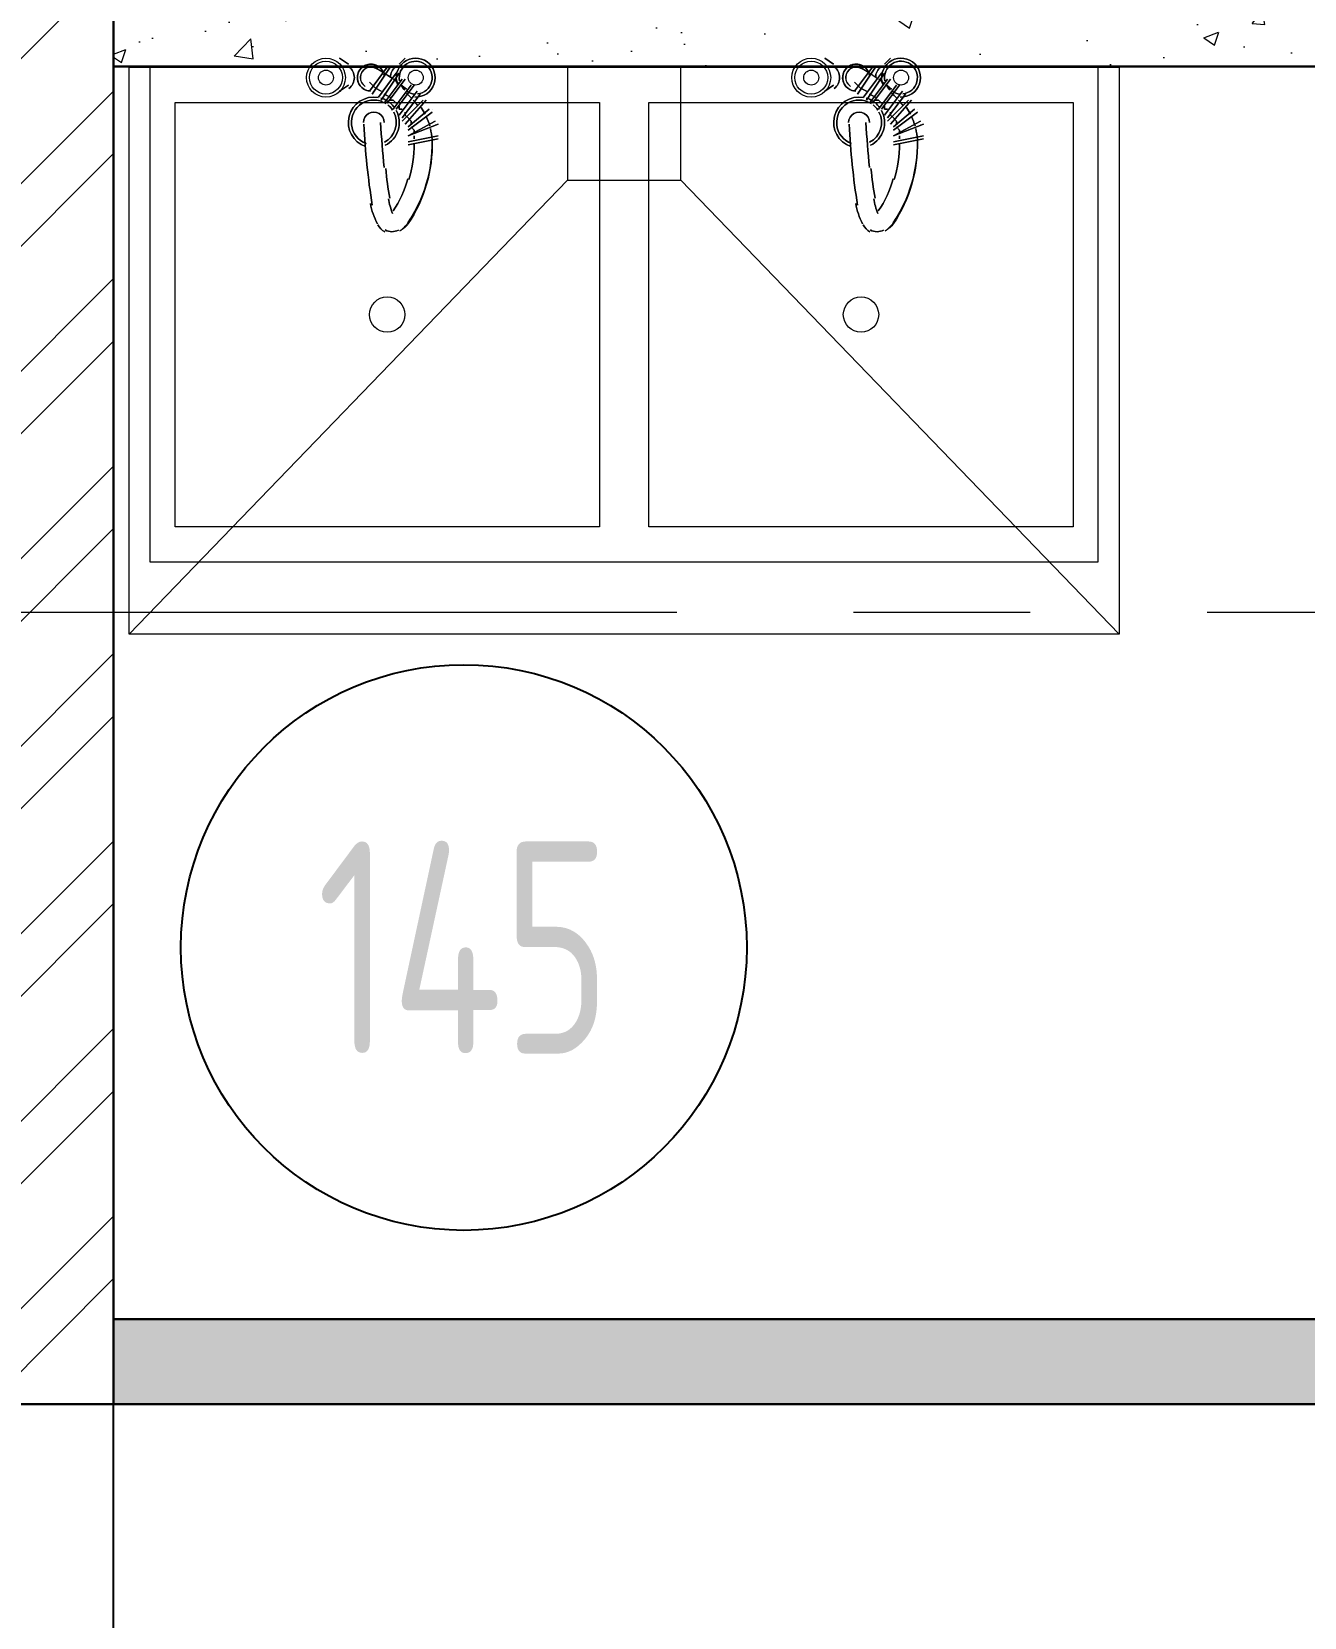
# Model space of a CAD drawing. Header units: millimetres. Extents: x -265044 to 366616, y 0 to 292181.
# Drawn here: x -212030 to -210230, y 99179 to 101422 of the extents above; entities that cross this region are included whole.
import ezdxf
from ezdxf import colors
from ezdxf.entities.mleader import LeaderData, LeaderLine
from ezdxf.enums import TextEntityAlignment as Align
from ezdxf.math import Vec2, Vec3

# ---------------------------------------------------------------- set-up
doc = ezdxf.new("R2010")
doc.units = ezdxf.units.MM
doc.header["$MEASUREMENT"] = 0
doc.linetypes.add('CENTER', pattern=[2, 1.25, -0.25, 0.25, -0.25])
doc.layers.get('0').update_dxf_attribs({"color": 250, "lineweight": 9})
for name, color, linetype, lineweight in [('АР_Маркер экспликации', 239, 'Continuous', 13), ('АР_Номер помещения', 1, 'Continuous', 25), ('АР_Оси', 193, 'Continuous', 9), ('АР_Отметки', 250, 'Continuous', 15), ('АР_Перегородки газоблок', 165, 'Continuous', 30), ('АР_Перегородки газоблок_Штрих', 165, 'Continuous', 5), ('АР_Помещения_площадь', 19, 'Continuous', 9), ('АР_Сущ Несущая стена', 202, 'Continuous', 30), ('АР_Штриховка кирпич', 250, 'Continuous', 9), ('ТХ_пищеблок', 30, 'Continuous', 20)]:
    doc.layers.add(name, color=color, linetype=linetype, lineweight=lineweight)
doc.layers.add('АР_новое окно', color=160, linetype='Continuous')
doc.styles.add('ISOCPEUR', font='isocpeur.ttf', dxfattribs={"width": 0.7})
doc.styles.get("Standard").update_dxf_attribs({"font": 'isocpeur.ttf'})
pattern_1 = [(50, (0, 0), (215.17805, -18.82564), [22.5, -247.5]), (355, (0, 0), (-41.6254, 225.65764), [18, -198]), (100.45144, (17.93, -1.57), (173.55265, 206.832), [19.12206, -210.34263]), (46.1842, (0, 60), (320.1724, -49.65578), [33.75, -371.25]), (96.63564, (26.68, 55.86), (280.3986, 292.2356), [28.6831, -315.51413]), (351.18416, (0, 60), (280.3986, 292.2356), [27, -297]), (21, (30, 45), (179.07212, -120.78567), [22.5, -247.5]), (326, (30, 45), (72.9946, 217.54501), [18, -198]), (71.45144, (44.92, 34.93), (252.06671, 96.75935), [19.12206, -210.34263]), (37.5, (0, 0), (3.647957, 99.868156), [0, -195.6, 0, -201, 0, -198.75]), (7.5, (0, 0), (78.92086, 118.323514), [0, -114.6, 0, -191.1, 0, -75.75]), (327.5, (-66.9, 0), (160.14673, -6.766462), [0, -75, 0, -234, 0, -310.5]), (317.5, (-96.9, 0), (174.95585, 30.031495), [0, -97.5, 0, -155.4, 0, -220.5])]

# ---------------------------------------------------------------- blocks, each defined once
blk = doc.blocks.new('*U59')
at = {"layer": 'АР_Номер помещения', "color": 8}
blk.add_circle((5735.5, 1870.8), 400, dxfattribs=at)
at = {"color": 8, "style": 'ISOCPEUR', "width": 0.7, "flags": 1}
blk.add_attdef('КАТЕГОРИЯ', (-499.2, -2092.2), '', height=250, dxfattribs=at)
at = {"layer": 'АР_Номер помещения', "color": 8, "style": 'ISOCPEUR', "width": 0.7}
blk.add_attdef('НОМЕР_ПОМЕЩЕНИЯ', text='', height=300, dxfattribs=at).set_placement((5735.5, 1870.8), align=Align.MIDDLE_CENTER)
at = {"layer": 'АР_Помещения_площадь', "color": 8, "style": 'ISOCPEUR', "width": 0.7}
blk.add_attdef('ПЛОЩАДЬ_ПОМЕЩЕНИЯ', text='', height=200, dxfattribs=at).set_placement((8812.6, 1809.2), align=Align.MIDDLE_RIGHT)
at = {"layer": 'АР_Помещения_площадь', "color": 8, "lineweight": 30, "width": 0.7, "flags": 104}
blk.add_attdef('ИМЯ_ПОМЕЩЕНИЯ', text='', height=100, dxfattribs=at).set_placement((157.6, 1217.1), align=Align.MIDDLE_CENTER)
blk = doc.blocks.new('_DotSmall')
at = {"color": 8, "linetype": 'ByBlock', "const_width": 0.5}
blk.add_lwpolyline([(-0.0625, 0, 1), (0.0625, 0, 1)], format="xyb", close=True, dxfattribs=at)

msp = doc.modelspace()

# ---------------------------------------------------------------- hatches: boundary and pattern name
at = {"layer": 'АР_Перегородки газоблок_Штрих', "ltscale": 100}
h = msp.add_hatch(dxfattribs=at)
h.set_pattern_fill('AR-CONC', color=8, scale=30)
h.set_pattern_definition(pattern_1)
h.paths.add_polyline_path([(-209240.9, 101492.4), (-209462.3, 101492.4), (-209462.4, 102335.1), (-209582.4, 102335.1), (-209582.3, 101492.4), (-211969.3, 101492.4), (-211914, 101492.2), (-211914, 101372.4), (-209240.9, 101372.4)])
h = msp.add_hatch(dxfattribs=at)
h.set_pattern_fill('AR-CONC', color=8, scale=30)
h.set_pattern_definition(pattern_1)
h.paths.add_polyline_path([(-207907.7, 101599), (-208007.6, 101599), (-208007.7, 101492.4), (-208110, 101492.4), (-208110, 101372.4), (-208007.7, 101372.4), (-208007.7, 99600.7), (-211914, 99600.7), (-211914, 99480.7), (-208007.5, 99480.7), (-208007.6, 97939.7), (-207907.6, 97939.7), (-207907.7, 100400.7), (-206433.9, 100400.7), (-206433.9, 100500.7), (-207907.7, 100500.7)])
at = {"layer": 'АР_Штриховка кирпич', "ltscale": 100}
h = msp.add_hatch(dxfattribs=at)
h.set_pattern_fill('ANSI32', color=8, scale=500)
h.set_pattern_definition([(45, (-1163480.52, 164822.8), (-132.58252, 132.58252), []), (45, (-1163392.13, 164822.8), (-132.58252, 132.58252), [])])
h.paths.add_polyline_path([(-211914, 101675.4), (-212554, 101675.4), (-212554, 99480.7), (-211914, 99480.7)])

# ---------------------------------------------------------------- linework, layer by layer
at = {"layer": 'АР_новое окно', "color": 8}
msp.add_line((-211914, 97710.7), (-211914, 99480.7), dxfattribs=at)
at = {"layer": 'АР_Оси', "color": 8, "linetype": 'CENTER', "ltscale": 1000}
msp.add_line((-224367.6, 100600.7), (-141189.2, 100600.7), dxfattribs=at)
at = {"layer": 'АР_Перегородки газоблок', "color": 8, "ltscale": 100}
for points in [[(-211914, 101372.4), (-209240.9, 101372.4)], [(-211914, 99600.7), (-208007.7, 99600.7)], [(-211914, 99480.7), (-208007.7, 99480.7)]]:
    msp.add_lwpolyline(points, dxfattribs=at)
at = {"layer": 'АР_Сущ Несущая стена', "color": 8, "ltscale": 100}
for p, q in [((-211914, 99480.7), (-211914, 101675.4)), ((-212435.1, 99480.7), (-211914, 99480.7)), ((-212435.1, 99480.7), (-211914, 99480.7))]:
    msp.add_line(p, q, dxfattribs=at)
at = {"layer": 'ТХ_пищеблок', "color": 8}
for p, q in [((-211892, 100569.7), (-211892, 101371.5)), ((-211892, 101371.5), (-210492, 101371.5)), ((-211862, 100671.5), (-211862, 101371.5)), ((-211862, 101371.5), (-210522, 101371.5)), ((-211272, 101371.5), (-211272, 101211.5)), ((-211112, 101211.5), (-211112, 101371.5)), ((-210522, 101371.5), (-210522, 100671.5)), ((-210492, 101371.5), (-210492, 100569.7)), ((-211827, 100721.5), (-211827, 101321.5)), ((-211827, 101321.5), (-211227, 101321.5)), ((-211227, 101321.5), (-211227, 100721.5)), ((-211157, 101321.5), (-210557, 101321.5)), ((-211157, 100721.5), (-211157, 101321.5)), ((-210557, 101321.5), (-210557, 100721.5)), ((-211272, 101211.5), (-211892, 100569.7)), ((-211272, 101211.5), (-211112, 101211.5)), ((-211112, 101211.5), (-210492, 100569.7)), ((-211227, 100721.5), (-211827, 100721.5)), ((-210557, 100721.5), (-211157, 100721.5)), ((-210522, 100671.5), (-211862, 100671.5)), ((-210492, 100569.7), (-211892, 100569.7))]:
    msp.add_line(p, q, dxfattribs=at)
at = {"layer": 'ТХ_пищеблок', "color": 8, "lineweight": 0}
for points in [[(-211581.8, 101375.6), (-211594.5, 101384.1)], [(-211509.9, 101375.6), (-211501.4, 101384.1)], [(-210895.7, 101375.6), (-210908.3, 101384.1)], [(-210823.7, 101375.6), (-210815.3, 101384.1)], [(-211526.8, 101371.4), (-211552.2, 101337.5)], [(-211548, 101333.3), (-211522.6, 101371.4)], [(-211514.1, 101362.9), (-211539.5, 101329.1)], [(-211535.3, 101324.9), (-211509.9, 101362.9)], [(-211505.7, 101354.5), (-211531.1, 101320.6)], [(-211526.8, 101320.6), (-211501.4, 101354.5)], [(-210840.6, 101371.4), (-210866, 101337.5)], [(-210861.8, 101333.3), (-210836.4, 101371.4)], [(-210828, 101362.9), (-210853.3, 101329.1)], [(-210849.1, 101324.9), (-210823.7, 101362.9)], [(-210819.5, 101354.5), (-210844.9, 101320.6)], [(-210840.6, 101320.6), (-210815.3, 101354.5)], [(-211581.8, 101346), (-211594.5, 101337.5)], [(-211543.7, 101341.8), (-211552.2, 101350.2), (-211543.7, 101341.8), (-211535.3, 101337.5)], [(-211522.6, 101329.1), (-211531.1, 101333.3)], [(-211493, 101346), (-211518.4, 101312.2)], [(-211514.1, 101312.2), (-211488.7, 101346)], [(-211484.5, 101337.5), (-211509.9, 101303.7)], [(-211505.7, 101299.5), (-211480.3, 101333.3)], [(-210895.7, 101346), (-210908.3, 101337.5)], [(-210857.6, 101341.8), (-210866, 101350.2), (-210857.6, 101341.8), (-210849.1, 101337.5)], [(-210836.4, 101329.1), (-210844.9, 101333.3)], [(-210806.8, 101346), (-210832.2, 101312.2)], [(-210828, 101312.2), (-210802.6, 101346)], [(-210798.3, 101337.5), (-210823.7, 101303.7)], [(-210819.5, 101299.5), (-210794.1, 101333.3)], [(-211514.1, 101320.6), (-211518.4, 101324.9), (-211522.6, 101324.9), (-211518.4, 101324.9)], [(-211505.7, 101312.2), (-211509.9, 101312.2), (-211509.9, 101316.4), (-211509.9, 101312.2)], [(-211476, 101324.9), (-211505.7, 101295.2)], [(-211501.4, 101291), (-211471.8, 101324.9)], [(-211493, 101291), (-211493, 101295.2), (-211497.2, 101299.5), (-211501.4, 101303.7), (-211501.4, 101307.9), (-211501.4, 101303.7), (-211497.2, 101299.5), (-211493, 101295.2)], [(-211467.6, 101312.2), (-211497.2, 101286.8)], [(-211497.2, 101282.5), (-211463.4, 101307.9)], [(-210828, 101320.6), (-210832.2, 101324.9), (-210836.4, 101324.9), (-210832.2, 101324.9)], [(-210819.5, 101312.2), (-210823.7, 101312.2), (-210823.7, 101316.4), (-210823.7, 101312.2)], [(-210789.9, 101324.9), (-210819.5, 101295.2)], [(-210815.3, 101291), (-210785.6, 101324.9)], [(-210806.8, 101291), (-210806.8, 101295.2), (-210811, 101299.5), (-210815.3, 101303.7), (-210815.3, 101307.9), (-210815.3, 101303.7), (-210811, 101299.5), (-210806.8, 101295.2)], [(-210781.4, 101312.2), (-210811, 101286.8)], [(-210811, 101282.5), (-210777.2, 101307.9)], [(-211497.2, 101274.1), (-211454.9, 101291), (-211497.2, 101274.1), (-211459.1, 101295.2)], [(-211488.7, 101278.3), (-211488.7, 101282.5), (-211493, 101286.8), (-211488.7, 101282.5)], [(-210811, 101274.1), (-210768.7, 101291), (-210811, 101274.1), (-210772.9, 101295.2)], [(-210802.6, 101278.3), (-210802.6, 101282.5), (-210806.8, 101286.8), (-210802.6, 101282.5)], [(-211454.9, 101274.1), (-211497.2, 101265.6)], [(-211497.2, 101261.4), (-211454.9, 101269.8)], [(-211488.7, 101269.8), (-211488.7, 101274.1)], [(-210768.7, 101274.1), (-210811, 101265.6)], [(-210811, 101261.4), (-210768.7, 101269.8)], [(-210802.6, 101269.8), (-210802.6, 101274.1)]]:
    msp.add_lwpolyline(points, close=True, dxfattribs=at)
for points in [[(-211533.2, 101365.4, 1.639573), (-211552.7, 101337.7, -1.639573)], [(-211532.3, 101363.4, 1.879148), (-211550.5, 101337.6, -1.879148)], [(-211487.8, 101329.1, 3.349514), (-211512.3, 101346.7, -3.349514)], [(-211484.1, 101333.5, 2.5734), (-211509.4, 101352, -2.5734)], [(-210847, 101365.4, 1.639573), (-210866.6, 101337.7, -1.639573)], [(-210846.1, 101363.4, 1.879148), (-210864.3, 101337.6, -1.879148)], [(-210801.6, 101329.1, 3.349514), (-210826.1, 101346.7, -3.349514)], [(-210797.9, 101333.5, 2.5734), (-210823.3, 101352, -2.5734)], [(-211581.1, 101341.3, 0.502962), (-211581.1, 101371.9, -0.502962)], [(-211531.2, 101358.6, 0.039911), (-211531.7, 101361.6, -0.039911)], [(-211514.9, 101371.9, 0.232603), (-211522.6, 101356.9, -0.232603)], [(-211510.3, 101348.4, 0.006878), (-211518, 101354.2, -0.006878)], [(-210894.9, 101341.3, 0.502962), (-210894.9, 101371.9, -0.502962)], [(-210845, 101358.6, 0.039911), (-210845.5, 101361.6, -0.039911)], [(-210828.7, 101371.9, 0.232603), (-210836.4, 101356.9, -0.232603)], [(-210824.2, 101348.4, 0.006878), (-210831.9, 101354.2, -0.006878)], [(-211508, 101347.4, 0.111571), (-211502, 101339.1, -0.111571)], [(-211499.9, 101340.1, 0.006867), (-211507.3, 101346.1, -0.006867)], [(-211492.7, 101327.5, 0.020071), (-211499.8, 101334.6, -0.020071)], [(-211498.9, 101336.8, 0.121122), (-211488.3, 101333.4, -0.121122)], [(-210821.8, 101347.4, 0.111571), (-210815.8, 101339.1, -0.111571)], [(-210813.7, 101340.1, 0.006867), (-210821.1, 101346.1, -0.006867)], [(-210806.5, 101327.5, 0.020071), (-210813.7, 101334.6, -0.020071)], [(-210812.7, 101336.8, 0.121122), (-210802.1, 101333.4, -0.121122)], [(-211539.9, 101328.6, 0.921844), (-211557.5, 101259.1, -0.921844)], [(-211529, 101320, 1.108707), (-211556.9, 101263.3, -1.108707)], [(-211531.1, 101293.1, 1.000049), (-211560.7, 101293.1, -1.000049)], [(-211526.6, 101323.5, 0.071497), (-211536, 101327.7, -0.071497)], [(-211531, 101265.1, 0.413779), (-211517.8, 101307.9, -0.413779)], [(-211529.8, 101260.9, 0.423103), (-211514.2, 101310.1, -0.423103)], [(-211519.5, 101310.8, 0.075801), (-211526, 101317.9, -0.075801)], [(-211516.4, 101313.8, 0.071236), (-211523.4, 101321.2, -0.071236)], [(-211483.6, 101316.5, 0.021049), (-211490.2, 101324.7, -0.021049)], [(-211473.4, 101305, 0.030446), (-211479, 101314.5, -0.030446)], [(-210853.7, 101328.6, 0.921844), (-210871.3, 101259.1, -0.921844)], [(-210842.8, 101320, 1.108707), (-210870.7, 101263.3, -1.108707)], [(-210844.9, 101293.1, 1.000049), (-210874.5, 101293.1, -1.000049)], [(-210840.5, 101323.5, 0.071497), (-210849.8, 101327.7, -0.071497)], [(-210844.9, 101265.1, 0.413779), (-210831.6, 101307.9, -0.413779)], [(-210843.6, 101260.9, 0.423103), (-210828, 101310.1, -0.423103)], [(-210833.3, 101310.8, 0.075801), (-210839.8, 101317.9, -0.075801)], [(-210830.3, 101313.8, 0.071236), (-210837.2, 101321.2, -0.071236)], [(-210797.4, 101316.5, 0.021049), (-210804, 101324.7, -0.021049)], [(-210787.2, 101305, 0.030446), (-210792.8, 101314.5, -0.030446)], [(-211559.8, 101290.6, 0.030153), (-211548, 101176.2, -0.030153)], [(-211536.3, 101293.1, 0.008531), (-211531.4, 101229.5, -0.008531)], [(-211466.8, 101288.4, 0.038822), (-211471.7, 101301.6, -0.038822)], [(-211463.5, 101269, 0.043708), (-211465.9, 101284.7, -0.043708)], [(-210873.6, 101290.6, 0.030153), (-210861.8, 101176.2, -0.030153)], [(-210850.1, 101293.1, 0.008531), (-210845.2, 101229.5, -0.008531)], [(-210780.6, 101288.4, 0.038822), (-210785.5, 101301.6, -0.038822)], [(-210777.3, 101269, 0.043708), (-210779.7, 101284.7, -0.043708)], [(-211496.3, 101212.5, 0.073497), (-211488.7, 101263.3, -0.073497)], [(-210810.1, 101212.5, 0.073497), (-210802.6, 101263.3, -0.073497)], [(-211529, 101227.9, 0.021688), (-211523.4, 101186.2, -0.021688)], [(-210842.9, 101227.9, 0.021688), (-210837.2, 101186.2, -0.021688)], [(-211518.7, 101168, 0.086562), (-211497.8, 101213.6, -0.086562)], [(-210832.6, 101168, 0.086562), (-210811.6, 101213.6, -0.086562)], [(-211550.7, 101178.5, 0.076793), (-211540.9, 101149.8, -0.076793)], [(-211525.2, 101185.3, 0.048642), (-211519.4, 101164.3, -0.048642)], [(-210864.5, 101178.5, 0.076793), (-210854.7, 101149.8, -0.076793)], [(-210839, 101185.3, 0.048642), (-210833.3, 101164.3, -0.048642)], [(-211540.2, 101148.4, 0.128446), (-211530.5, 101138.5, -0.128446)], [(-211529.9, 101141.2, 0.263202), (-211511.1, 101141.1, -0.263202)], [(-210854, 101148.4, 0.128446), (-210844.4, 101138.5, -0.128446)], [(-210843.7, 101141.2, 0.263202), (-210825, 101141.1, -0.263202)]]:
    msp.add_lwpolyline(points, format="xyb", close=True, dxfattribs=at)
for points in [[(-211540.7, 101369.3, -0.016359), (-211521.1, 101356.4, 0.016359), (-211542.1, 101369, 1.000109), (-211558.1, 101344.2, -1.000109), (-211540.7, 101369.3)], [(-210854.5, 101369.3, -0.016359), (-210834.9, 101356.4, 0.016359), (-210855.9, 101369, 1.000109), (-210871.9, 101344.2, -1.000109), (-210854.5, 101369.3)], [(-211497.1, 101150.1, -0.098402), (-211508.9, 101139.8, 0.098402), (-211497.7, 101151.2, 0.153885), (-211463.4, 101267, -0.153885), (-211497.1, 101150.1)], [(-210811, 101150.1, -0.098402), (-210822.8, 101139.8, 0.098402), (-210811.5, 101151.2, 0.153885), (-210777.2, 101267, -0.153885), (-210811, 101150.1)]]:
    msp.add_lwpolyline(points, format="xyb", dxfattribs=at)
for points in [[(-211522.6, 101371.4), (-211522.6, 101371.4)], [(-211522.6, 101371.4), (-211522.6, 101371.4)], [(-211514.1, 101362.9), (-211514.1, 101362.9)], [(-211514.1, 101362.9), (-211514.1, 101362.9)], [(-211501.4, 101354.5), (-211501.4, 101354.5)], [(-211501.4, 101354.5), (-211501.4, 101354.5)], [(-210836.4, 101371.4), (-210836.4, 101371.4)], [(-210836.4, 101371.4), (-210836.4, 101371.4)], [(-210828, 101362.9), (-210828, 101362.9)], [(-210828, 101362.9), (-210828, 101362.9)], [(-210815.3, 101354.5), (-210815.3, 101354.5)], [(-210815.3, 101354.5), (-210815.3, 101354.5)], [(-211548, 101337.5), (-211548, 101337.5)], [(-211548, 101337.5), (-211548, 101337.5)], [(-211493, 101346), (-211493, 101346)], [(-211493, 101346), (-211493, 101346)], [(-211480.3, 101337.5), (-211480.3, 101337.5)], [(-211480.3, 101337.5), (-211480.3, 101337.5)], [(-210861.8, 101337.5), (-210861.8, 101337.5)], [(-210861.8, 101337.5), (-210861.8, 101337.5)], [(-210806.8, 101346), (-210806.8, 101346)], [(-210806.8, 101346), (-210806.8, 101346)], [(-210794.1, 101337.5), (-210794.1, 101337.5)], [(-210794.1, 101337.5), (-210794.1, 101337.5)], [(-211539.5, 101329.1), (-211539.5, 101329.1)], [(-211539.5, 101329.1), (-211539.5, 101329.1)], [(-211526.8, 101320.6), (-211526.8, 101320.6)], [(-211526.8, 101320.6), (-211526.8, 101320.6)], [(-211518.4, 101312.2), (-211518.4, 101312.2)], [(-211518.4, 101312.2), (-211518.4, 101312.2)], [(-211471.8, 101324.9), (-211471.8, 101324.9)], [(-211471.8, 101324.9), (-211471.8, 101324.9)], [(-211463.4, 101312.2), (-211463.4, 101312.2)], [(-211463.4, 101312.2), (-211463.4, 101312.2)], [(-210853.3, 101329.1), (-210853.3, 101329.1)], [(-210853.3, 101329.1), (-210853.3, 101329.1)], [(-210840.6, 101320.6), (-210840.6, 101320.6)], [(-210840.6, 101320.6), (-210840.6, 101320.6)], [(-210832.2, 101312.2), (-210832.2, 101312.2)], [(-210832.2, 101312.2), (-210832.2, 101312.2)], [(-210785.6, 101324.9), (-210785.6, 101324.9)], [(-210785.6, 101324.9), (-210785.6, 101324.9)], [(-210777.2, 101312.2), (-210777.2, 101312.2)], [(-210777.2, 101312.2), (-210777.2, 101312.2)], [(-211509.9, 101303.7), (-211509.9, 101303.7)], [(-211509.9, 101303.7), (-211509.9, 101303.7)], [(-211501.4, 101295.2), (-211501.4, 101295.2)], [(-211501.4, 101295.2), (-211501.4, 101295.2)], [(-211459.1, 101291), (-211459.1, 101291)], [(-211459.1, 101291), (-211459.1, 101291)], [(-210823.7, 101303.7), (-210823.7, 101303.7)], [(-210823.7, 101303.7), (-210823.7, 101303.7)], [(-210815.3, 101295.2), (-210815.3, 101295.2)], [(-210815.3, 101295.2), (-210815.3, 101295.2)], [(-210772.9, 101291), (-210772.9, 101291)], [(-210772.9, 101291), (-210772.9, 101291)], [(-211497.2, 101282.5), (-211497.2, 101282.5)], [(-211497.2, 101282.5), (-211497.2, 101282.5)], [(-211497.2, 101274.1), (-211497.2, 101274.1)], [(-211497.2, 101274.1), (-211497.2, 101274.1)], [(-211497.2, 101265.6), (-211497.2, 101265.6)], [(-211497.2, 101265.6), (-211497.2, 101265.6)], [(-211454.9, 101269.8), (-211454.9, 101269.8)], [(-211454.9, 101269.8), (-211454.9, 101269.8)], [(-210811, 101282.5), (-210811, 101282.5)], [(-210811, 101282.5), (-210811, 101282.5)], [(-210811, 101274.1), (-210811, 101274.1)], [(-210811, 101274.1), (-210811, 101274.1)], [(-210811, 101265.6), (-210811, 101265.6)], [(-210811, 101265.6), (-210811, 101265.6)], [(-210768.7, 101269.8), (-210768.7, 101269.8)], [(-210768.7, 101269.8), (-210768.7, 101269.8)]]:
    msp.add_lwpolyline(points, dxfattribs=at)
for centre, radius in [((-211613.6, 101356.6), 27.5), ((-211613.6, 101356.6), 27.5), ((-211613.6, 101356.6), 23.3), ((-211613.6, 101356.6), 23.3), ((-210927.4, 101356.6), 27.5), ((-210927.4, 101356.6), 27.5), ((-210927.4, 101356.6), 23.3), ((-210927.4, 101356.6), 23.3), ((-211613.6, 101356.6), 10.6), ((-211613.6, 101356.6), 10.6), ((-211486.6, 101356.6), 10.6), ((-211486.6, 101356.6), 10.6), ((-210927.4, 101356.6), 10.6), ((-210927.4, 101356.6), 10.6), ((-210800.4, 101356.6), 10.6), ((-210800.4, 101356.6), 10.6)]:
    msp.add_circle(centre, radius, dxfattribs=at)
at = {"layer": 'ТХ_пищеблок', "color": 8}
for centre in [(-211527, 101021.5), (-210857, 101021.5)]:
    msp.add_circle(centre, 25, dxfattribs=at)

# ---------------------------------------------------------------- block references
at = {"layer": 'АР_Маркер экспликации', "color": 8}
ref = msp.add_blockref('*U59', (-217154.1, 98255.6), dxfattribs=at)
ref.add_attrib('НОМЕР_ПОМЕЩЕНИЯ', '145', dxfattribs={"layer": 'АР_Номер помещения', "color": 8, "height": 300, "style": 'ISOCPEUR', "width": 0.7}).set_placement((-211418.6, 100126.4), align=Align.MIDDLE_CENTER)

# ---------------------------------------------------------------- leaders
at = {"layer": 'АР_Отметки', "color": 8}
ml = msp.add_multileader_mtext('Standard', dxfattribs=at)
ml.set_content('%%P0,000', color=8, style='ISOCPEUR')
ml.set_leader_properties(color=8, linetype='Continuous', lineweight=-1)
ml.set_arrow_properties(name='DOTSMALL')
ml.build(insert=Vec2(0, 0))
ml.multileader.update_dxf_attribs({"has_text_frame": 1, "text_left_attachment_type": 4, "text_right_attachment_type": 4, "dogleg_length": 100, "arrow_head_size": 180})
ctx = ml.context
ctx.base_point, ctx.char_height, ctx.arrow_head_size, ctx.landing_gap_size, ctx.plane_origin = Vec3(-210956.5, 105207.4), 250, 180, 50, Vec3(-213117.7, 104258.7)
ctx.left_attachment, ctx.right_attachment = 4, 4
notes = []
notes.append((ctx, [(0, (0, 0, 0), (0, 0), (1, 0), 1, [])]))
ctx.mtext.insert, ctx.mtext.width, ctx.mtext.line_spacing_style, ctx.mtext.flow_direction = Vec3(-210906.5, 105540.8), 852.697, 2, 5
ml = msp.add_multileader_mtext('Standard', dxfattribs=at)
ml.set_content('%%P0,000', color=8, style='ISOCPEUR')
ml.set_leader_properties(color=8, linetype='Continuous', lineweight=-1)
ml.set_arrow_properties(name='DOTSMALL')
ml.build(insert=Vec2(0, 0))
ml.multileader.update_dxf_attribs({"has_text_frame": 1, "text_left_attachment_type": 4, "text_right_attachment_type": 4, "dogleg_length": 100, "arrow_head_size": 180})
ctx = ml.context
ctx.base_point, ctx.char_height, ctx.arrow_head_size, ctx.landing_gap_size, ctx.plane_origin = Vec3(-214349.8, 102516.7), 250, 180, 50, Vec3(-217420.9, 100927.1)
ctx.left_attachment, ctx.right_attachment = 4, 4
notes.append((ctx, [(0, (0, 0, 0), (0, 0), (1, 0), 1, [])]))
ctx.mtext.insert, ctx.mtext.width, ctx.mtext.line_spacing_style, ctx.mtext.flow_direction = Vec3(-214299.8, 102850), 852.697, 2, 5
ml = msp.add_multileader_mtext('Standard', dxfattribs=at)
ml.set_content('-2,500', color=8, style='ISOCPEUR')
ml.set_leader_properties(color=8, linetype='Continuous', lineweight=-1)
ml.set_arrow_properties(name='DOTSMALL')
ml.build(insert=Vec2(0, 0))
ml.multileader.update_dxf_attribs({"has_text_frame": 1, "text_left_attachment_type": 4, "text_right_attachment_type": 4, "dogleg_length": 100, "arrow_head_size": 180})
ctx = ml.context
ctx.base_point, ctx.char_height, ctx.arrow_head_size, ctx.landing_gap_size, ctx.plane_origin = Vec3(-213774.6, 100681.9), 250, 180, 50, Vec3(-215935.9, 100090.7)
ctx.left_attachment, ctx.right_attachment = 4, 4
notes.append((ctx, [(0, (0, 0, 0), (0, 0), (1, 0), 1, [])]))
ctx.mtext.insert, ctx.mtext.width, ctx.mtext.line_spacing_style, ctx.mtext.flow_direction = Vec3(-213724.6, 101015.2), 852.697, 2, 5
for ctx, leaders in notes:
    for number, flags, end, landing, length, lines in leaders:
        leader = LeaderData()
        leader.index, (leader.has_last_leader_line, leader.has_dogleg_vector, leader.attachment_direction) = number, flags
        leader.last_leader_point, leader.dogleg_vector, leader.dogleg_length = Vec3(end), Vec3(landing), length
        for number, points, colour, breaks in lines:
            line = LeaderLine()
            line.index, line.vertices, line.color, line.breaks = number, Vec3.list(points), colors.encode_raw_color(colour), breaks
            leader.lines.append(line)
        ctx.leaders.append(leader)

doc.saveas('drawing.dxf')
